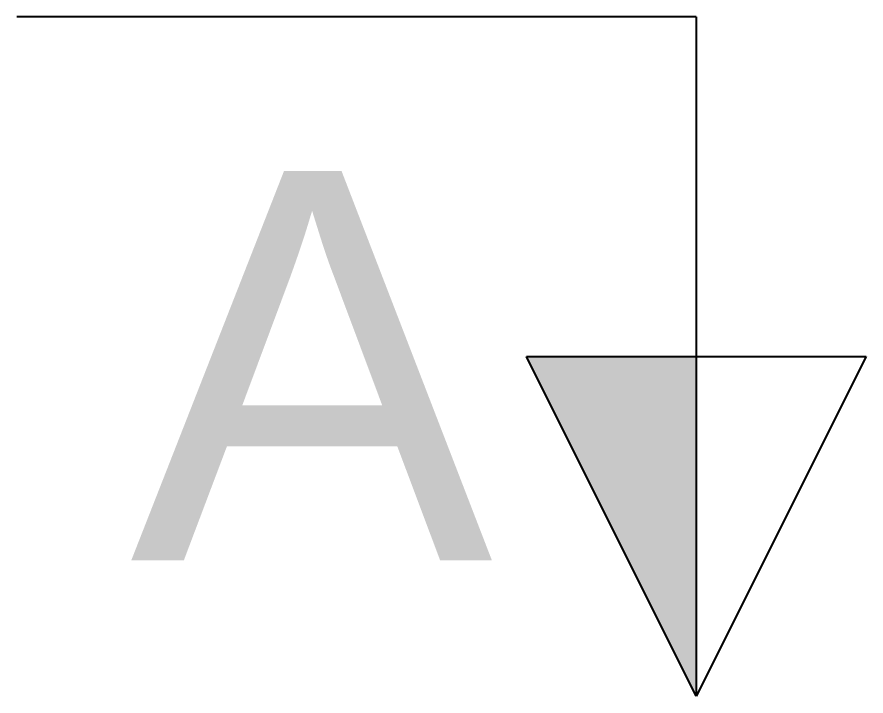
# Model space of a CAD drawing. Header units: millimetres. Extents: x -232 to 609, y -265 to 329.
# Drawn here: x 305.54 to 311.79, y 10.55 to 15.55 of the extents above; entities that cross this region are included whole.
import ezdxf

# ---------------------------------------------------------------- set-up
doc = ezdxf.new("R2010")
doc.units = ezdxf.units.MM
doc.styles.add('Arial', font='ARIAL.TTF', dxfattribs={"height": 0.2})

# ---------------------------------------------------------------- blocks, each defined once
blk = doc.blocks.new('SectionMark-43780186-2126 - 1730')
at = {"linetype": 'Continuous'}
blk.add_hatch(color=6, dxfattribs=at).paths.add_polyline_path([(309.2875, 13.05), (310.5375, 13.05), (310.5375, 10.55)])
at = {"color": 6, "linetype": 'Continuous'}
for p, q in [((310.5375, 15.55), (305.5375, 15.55)), ((310.5375, 15.55), (310.5375, 10.55)), ((309.2875, 13.05), (311.7875, 13.05)), ((310.5375, 10.55), (309.2875, 13.05)), ((311.7875, 13.05), (310.5375, 10.55))]:
    blk.add_line(p, q, dxfattribs=at)
at = {"color": 0, "linetype": 'Continuous'}
blk.add_wipeout([(309.0375, 11.55), (309.0375, 14.55), (306.3715, 14.55), (306.3715, 11.55)], dxfattribs=at)
at = {"color": 6, "linetype": 'Continuous', "style": 'Arial'}
blk.add_text('A', height=2.8652, dxfattribs=at).set_placement((306.3715, 11.55))

msp = doc.modelspace()

# ---------------------------------------------------------------- block references
msp.add_blockref('SectionMark-43780186-2126 - 1730', (0, 0))

doc.saveas('drawing.dxf')
